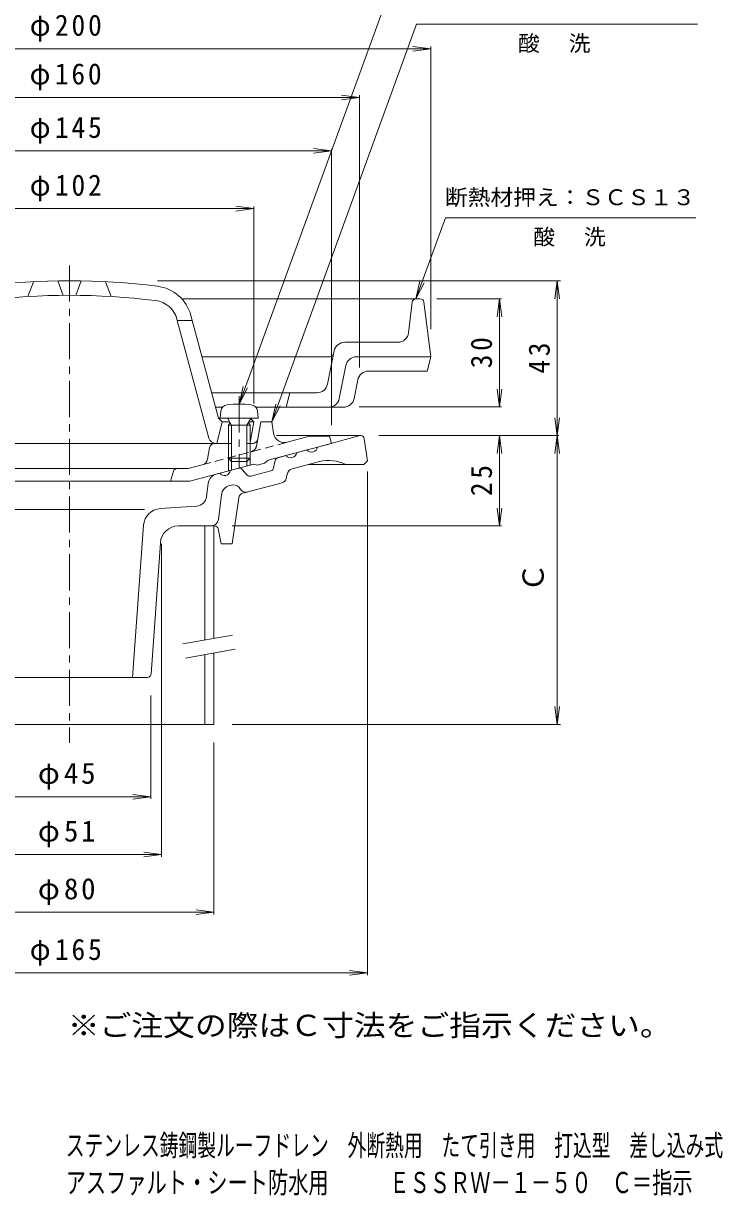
# Model space of a CAD drawing. Units: millimetres, scale not verified, with parts at other scales. Extents: x -191 to 155, y -230 to 267.
# Drawn here: x -38.1 to 155.4, y -230.4 to 94.2 of the extents above; entities that cross this region are included whole.
import ezdxf
from ezdxf.enums import TextEntityAlignment as Align

# ---------------------------------------------------------------- set-up
doc = ezdxf.new("R2010")
doc.units = ezdxf.units.MM
doc.header["$LTSCALE"] = 2
doc.linetypes.add('CHAIN1', pattern=[8, 5, -1, 1, -1])
doc.linetypes.add('DASHED1', pattern=[1.8, 1.2, -0.6])
for name, color, linetype, lineweight in [('0-0_通り芯', 3, 'Continuous', 9), ('0-1_躯体', 2, 'Continuous', 9), ('0-2_仕上', 6, 'Continuous', 9), ('0-3_建具', 4, 'Continuous', 9), ('0-4_その他', 7, 'Continuous', 9), ('0-5_寸法', 7, 'Continuous', 9), ('0-A', 4, 'Continuous', 9)]:
    doc.layers.add(name, color=color, linetype=linetype, lineweight=lineweight)
doc.layers.add('F-4_F-4ﾚｲﾔ', color=2, linetype='Continuous')
doc.layers.add('F-5_F-5ﾚｲﾔ', color=2, linetype='Continuous')
doc.styles.add('ＭＳ ゴシック', font='')
doc.styles.get('ＭＳ ゴシック').set_extended_font_data('MS Gothic')

msp = doc.modelspace()

# ---------------------------------------------------------------- linework, layer by layer
at = {"layer": '0-0_通り芯', "linetype": 'CHAIN1'}
msp.add_line((-25.4, 27.199), (-25.4, -105.048), dxfattribs=at)
at = {"layer": '0-0_通り芯'}
for p, q in [((55.233, -19.934), (31.872, -19.934)), ((55.1, -19.934), (43.244, -23.111)), ((57.1, -26.934), (56.223, -20.793)), ((32.25, -26.057), (34.551, -25.44)), ((40.347, -23.887), (37.449, -24.664)), ((21.397, -28.965), (19.096, -29.581)), ((31.105, -28.897), (31.529, -26.822)), ((36.27, -29.121), (43.794, -27.105)), ((56.1, -27.934), (40.699, -27.934)), ((57.1, -26.934), (56.1, -27.934)), ((15.218, -30.62), (16.198, -30.358)), ((22.404, -29.267), (23.809, -30.852)), ((24.816, -31.154), (30.384, -29.662)), ((34.829, -30.651), (34.59, -31.818)), ((12.569, -36.801), (13.017, -33.152)), ((18.859, -33.786), (19.447, -33.628)), ((21.461, -34.233), (22.252, -35.124)), ((22.554, -35.902), (33.508, -32.966)), ((16.658, -36.318), (15.816, -43.178)), ((21.458, -37.135), (19.6, -49.934)), ((-4.591, -40.434), (-45.808, -40.434)), ((-0.27, -40.132), (9.8, -39.428)), ((-4.899, -44.741), (-7.913, -86.934)), ((14.78, -44.934), (4.756, -44.934)), ((15.761, -45.738), (16.6, -49.934)), ((-2.834, -86.005), (-0.232, -49.578)), ((19.6, -49.934), (16.6, -49.934)), ((-3.831, -86.934), (-46.969, -86.934))]:
    msp.add_line(p, q, dxfattribs=at)
for centre, radius, start, end in [((55.233, -20.934), 1, 8.1295, 90), ((35.838, -24.448), 1.625, 217.6203, 352.37941), ((41.634, -22.895), 1.625, 217.6203, 352.37941), ((21.656, -29.931), 1, 41.56502, 104.99922), ((30.125, -28.697), 1, 284.9995, 348.43358), ((32.509, -27.023), 1, 104.9995, 168.43462), ((36.788, -31.052), 2, 104.9995, 168.43483), ((46.286, -37.825), 11, 64.04822, 103.08716), ((15.994, -33.518), 3, 104.99852, 172.99962), ((17.485, -29.366), 1.625, 217.61978, 352.38089), ((24.557, -30.188), 1, 221.56422, 284.9995), ((33.12, -31.517), 1.5, 285.00009, 348.43399), ((19.636, -36.684), 3, 105.00012, 172.99896), ((19.965, -35.56), 2, 41.56493, 104.9995), ((23.374, -34.129), 1.5, 221.56496, 285.00009), ((9.591, -36.435), 3, 274, 352.99962), ((22.942, -37.35), 1.5, 105.00012, 171.74004), ((0.087, -45.119), 5, 93.99994, 175.91422), ((4.756, -49.934), 5, 90, 175.91463), ((13.831, -42.934), 2, 270, 352.99896), ((14.78, -45.934), 1, 11.30954, 90), ((-3.831, -85.934), 1, 270, 355.91617)]:
    msp.add_arc(centre, radius, start, end, dxfattribs=at)
at = {"layer": '0-1_躯体'}
for p, q in [((26.705, -20.854), (27.6, -16.078)), ((27.6, -16.078), (30.6, -16.078)), ((31.093, -19.297), (30.6, -16.078)), ((19.47, -22.078), (14.857, -22.078)), ((25.231, -22.078), (23.753, -22.078)), ((29.6, -26.767), (47.1, -22.078)), ((34.835, -21.74), (41.041, -20.078)), ((41.041, -20.078), (46.6, -20.078)), ((47.1, -22.078), (46.6, -20.078)), ((12.823, -26.446), (13.38, -23.315)), ((-41.1, -29.078), (7.452, -29.078)), ((11.371, -28.028), (7.452, -29.078)), ((7.913, -32.578), (25.6, -27.838)), ((18.6, -26.091), (18.6, -29.714)), ((19.47, -27.078), (19.47, -29.481)), ((23.73, -27.078), (23.73, -28.339)), ((24.6, -26.208), (24.6, -28.106)), ((26.6, -28.088), (25.6, -27.838)), ((26.6, -28.088), (28.6, -27.552)), ((28.6, -27.552), (29.6, -26.767)), ((3.393, -29.803), (2.6, -32.578)), ((7.913, -32.578), (-49.324, -32.578))]:
    msp.add_line(p, q, dxfattribs=at)
at = {"layer": '0-1_躯体', "linetype": 'DASHED1'}
for p, q in [((11.371, -28.028), (34.835, -21.74)), ((26.705, -20.854), (26.332, -22.843))]:
    msp.add_line(p, q, dxfattribs=at)
at = {"layer": '0-1_躯体'}
for centre, radius, start, end in [((34.058, -18.843), 3, 188.70714, 285.00027), ((14.857, -23.578), 1.5, 90, 169.91187), ((25.231, -20.578), 1.5, 270, 349.38435), ((4.354, -30.078), 1, 90, 164.05402), ((10.854, -26.096), 2, 284.9995, 349.91257)]:
    msp.add_arc(centre, radius, start, end, dxfattribs=at)
at = {"layer": '0-1_躯体', "linetype": 'DASHED1'}
msp.add_arc((24.366, -22.475), 2, 284.9995, 349.38512, dxfattribs=at)
at = {"layer": '0-2_仕上'}
for p, q in [((-28.65, 22.896), (-27.15, 18.915)), ((-22.15, 22.896), (-23.65, 18.915)), ((-35.4, 22.672), (-36.9, 18.585)), ((-15.4, 22.672), (-13.9, 18.585)), ((15.832, -15.078), (8.21, 13.367)), ((13.169, -20.595), (4.347, 12.331)), ((16.85, -16.078), (15.35, -22.078)), ((15.832, -15.078), (16.35, -15.078)), ((16.85, -16.078), (15.85, -15.078)), ((16.85, -16.078), (18.908, -16.078)), ((24.292, -16.078), (25.6, -16.078)), ((24.739, -21.242), (25.6, -16.078)), ((25.6, -16.078), (24.763, -15.24)), ((18.6, -22.078), (-44.844, -22.078))]:
    msp.add_line(p, q, dxfattribs=at)
at = {"layer": '0-2_仕上', "linetype": 'CHAIN1'}
msp.add_line((8.597, 11.922), (4.347, 11.922), dxfattribs=at)
at = {"layer": '0-2_仕上', "color": 4, "linetype": 'CHAIN1'}
msp.add_line((21.6, -9.033), (21.6, -28.759), dxfattribs=at)
at = {"layer": '0-2_仕上', "color": 4}
for p, q in [((16.35, -15.078), (16.517, -13.174)), ((26.85, -15.078), (16.35, -15.078)), ((19.47, -17.078), (18.418, -15.205)), ((23.73, -17.078), (24.782, -15.205)), ((26.85, -15.078), (26.684, -13.174)), ((18.6, -17.078), (19.041, -16.314)), ((18.6, -17.078), (24.6, -17.078)), ((23.73, -17.078), (23.73, -27.078)), ((24.6, -17.078), (24.159, -16.314)), ((24.6, -17.078), (24.6, -26.208)), ((19.47, -27.078), (23.73, -27.078)), ((23.73, -27.078), (24.6, -26.208))]:
    msp.add_line(p, q, dxfattribs=at)
for points in [[(18.6, -17.078), (18.6, -26.208), (24.6, -26.208)], [(19.47, -17.078), (19.47, -27.078), (18.6, -26.208)]]:
    msp.add_lwpolyline(points, dxfattribs=at)
at = {"layer": '0-2_仕上'}
for centre, radius, start, end in [((-25.4, -177.078), 200, 83.01469, 96.98531), ((-2.415, 10.52), 11, 15.00027, 83.01468), ((-25.4, -177.078), 196, 83.01469, 96.98531), ((-2.415, 10.52), 7, 15.00024, 83.01468), ((15.101, -20.078), 2, 195.00026, 270), ((23.753, -21.078), 1, 327.89281, 350.53833)]:
    msp.add_arc(centre, radius, start, end, dxfattribs=at)
at = {"layer": '0-2_仕上', "color": 4}
for centre, radius, start, end in [((18.509, -13.349), 2, 96.33817, 175.00002), ((21.6, -41.178), 30, 83.6618, 96.3382), ((24.691, -13.349), 2, 4.99998, 83.66183), ((18.2, -15.328), 0.25, 29.32918, 90), ((25, -15.328), 0.25, 90, 150.67082)]:
    msp.add_arc(centre, radius, start, end, dxfattribs=at)
at = {"layer": '0-3_建具'}
for p, q in [((12.1, -44.934), (12.1, -76.511)), ((12.1, -44.934), (14.6, -44.934)), ((14.6, -44.934), (14.6, -76.07)), ((12.1, -80.573), (12.1, -99.934)), ((14.6, -80.132), (14.6, -99.934)), ((14.6, -99.934), (-65.4, -99.934))]:
    msp.add_line(p, q, dxfattribs=at)
at = {"layer": '0-3_建具', "color": 7}
for p, q in [((5.987, -77.589), (19.774, -75.158)), ((6.681, -81.528), (20.468, -79.097))]:
    msp.add_line(p, q, dxfattribs=at)
at = {"layer": '0-4_その他'}
for p, q in [((74.6, 87.207), (69.643, 87.86)), ((74.6, 87.807), (74.6, 9.529)), ((-125.4, 87.207), (74.6, 87.207)), ((74.6, 87.207), (69.643, 86.555)), ((-105.762, 73.733), (54.894, 73.733)), ((54.894, 73.733), (49.937, 74.385)), ((54.894, 73.733), (49.937, 73.08)), ((54.894, 74.333), (54.894, -1.035)), ((-97.9, 58.922), (47.1, 58.922)), ((47.1, 58.922), (42.143, 59.575)), ((47.1, 58.922), (42.143, 58.27)), ((47.1, -17.078), (47.1, 59.522)), ((-76.4, 42.922), (25.6, 42.922)), ((25.6, 42.922), (20.643, 43.575)), ((25.6, 42.922), (20.643, 42.27)), ((25.6, -11.078), (25.6, 43.522)), ((-1.077, 22.922), (110.561, 22.922)), ((109.64, 22.922), (108.988, 17.965)), ((109.64, 22.922), (110.293, 17.965)), ((109.64, -19.934), (109.64, 22.922)), ((94.24, 17.922), (76.309, 17.922)), ((93.64, 17.922), (92.988, 12.965)), ((93.64, 17.922), (94.293, 12.965)), ((93.64, -11.984), (93.64, 17.922)), ((93.64, -11.984), (92.988, -7.026)), ((93.64, -11.984), (94.293, -7.026)), ((94.24, -11.984), (54.808, -11.984)), ((109.64, -19.934), (108.988, -14.977)), ((109.64, -19.934), (110.293, -14.977)), ((60.233, -19.934), (110.045, -19.934)), ((93.64, -19.934), (92.988, -24.891)), ((93.64, -19.934), (94.293, -24.891)), ((93.64, -44.934), (93.64, -19.934)), ((109.64, -19.934), (108.988, -24.891)), ((109.64, -19.934), (110.293, -24.891)), ((109.64, -99.934), (109.64, -19.934)), ((57.1, -169.331), (57.1, -29.851)), ((93.64, -44.934), (92.988, -39.977)), ((93.64, -44.934), (94.293, -39.977)), ((19.6, -44.934), (94.192, -44.934)), ((0.1, -49.934), (0.1, -136.534)), ((-2.9, -91.934), (-2.9, -120.534)), ((109.64, -99.934), (108.988, -94.977)), ((109.64, -99.934), (110.293, -94.977)), ((19.6, -99.934), (110.561, -99.934)), ((14.6, -104.934), (14.6, -152.534)), ((-47.9, -119.934), (-2.9, -119.934)), ((-2.9, -119.934), (-7.857, -119.281)), ((-2.9, -119.934), (-7.857, -120.587)), ((-50.9, -135.934), (0.1, -135.934)), ((0.1, -135.934), (-4.857, -135.281)), ((0.1, -135.934), (-4.857, -136.587)), ((-65.4, -151.934), (14.6, -151.934)), ((14.6, -151.934), (9.643, -151.281)), ((14.6, -151.934), (9.643, -152.587)), ((-107.9, -168.731), (57.1, -168.731)), ((57.1, -168.731), (52.143, -168.078)), ((57.1, -168.731), (52.143, -169.383))]:
    msp.add_line(p, q, dxfattribs=at)
at = {"layer": '0-5_寸法'}
for p, q in [((21.6, -11.178), (68.622, 118.016)), ((30.6, -16.078), (70.671, 94.018)), ((70.671, 94.018), (148.446, 94.018)), ((70.486, 17.922), (78.673, 40.416)), ((78.673, 40.416), (147.989, 40.416)), ((70.486, 17.922), (71.568, 22.804)), ((70.486, 17.922), (72.795, 22.358)), ((21.6, -11.178), (22.682, -6.296)), ((21.6, -11.178), (23.909, -6.743)), ((30.6, -16.078), (31.682, -11.196)), ((30.6, -16.078), (32.909, -11.643))]:
    msp.add_line(p, q, dxfattribs=at)
at = {"layer": '0-A'}
for p, q in [((6.025, 17.922), (71.717, 17.922)), ((69.493, 17.043), (68.465, 8.562)), ((72.709, 17.046), (74.6, 1.923)), ((46.018, -5.666), (47.853, 3.511)), ((50.795, 5.923), (65.487, 5.923)), ((46.716, 1.923), (11.277, 1.923)), ((54.074, 1.923), (74.6, 1.923)), ((74.6, 1.923), (73.6, -2.078)), ((49.297, -9.666), (51.132, -0.489)), ((57.353, -2.078), (73.6, -2.078)), ((54.411, -4.489), (53.376, -9.666)), ((43.076, -8.078), (13.956, -8.078)), ((35.6, -8.078), (34.6, -12.078)), ((15.028, -12.078), (16.965, -12.078)), ((50.434, -12.078), (26.235, -12.078))]:
    msp.add_line(p, q, dxfattribs=at)
for centre, radius, start, end in [((70.486, 16.922), 1, 90, 173.08766), ((71.717, 16.922), 1, 7.12396, 90), ((65.487, 8.923), 3, 270, 353.08871), ((50.795, 2.923), 3, 90, 168.6897), ((46.716, 2.923), 1, 270, 348.69063), ((54.074, -1.077), 3, 90, 168.6897), ((57.353, -5.078), 3, 90, 168.69038), ((43.076, -5.077), 3, 270, 348.6897), ((46.355, -9.078), 3, 270, 348.68961), ((50.434, -9.078), 3, 270, 348.6897)]:
    msp.add_arc(centre, radius, start, end, dxfattribs=at)

# ---------------------------------------------------------------- texts
at = {"layer": '0-4_その他', "color": 2, "style": 'ＭＳ ゴシック'}
msp.add_text('Ｃ', height=5.865, rotation=90, dxfattribs=at).set_placement((107.64, -63.27), align=Align.BOTTOM_LEFT)
at = {"layer": '0-4_その他', "color": 2, "char_height": 5.865, "attachment_point": 7, "style": 'ＭＳ ゴシック'}
for s, insert in [('\\T1.21;\\W0.95;φ200', (-36.4, 89.207)), ('\\T1.21;\\W0.95;φ160', (-36.434, 75.733)), ('\\T1.21;\\W0.95;φ145', (-36.4, 60.922)), ('\\T1.21;\\W0.95;φ102', (-36.4, 44.922)), ('\\T1.19;φ45', (-34.15, -117.934)), ('\\T1.19;φ51', (-34.15, -133.934)), ('\\T1.19;φ80', (-34.15, -149.934)), ('\\T1.21;\\W0.95;φ165', (-36.4, -166.731))]:
    msp.add_mtext(s, dxfattribs=dict(at, insert=insert))
at = {"layer": '0-4_その他', "color": 2, "char_height": 5.865, "attachment_point": 7, "rotation": 90, "style": 'ＭＳ ゴシック'}
for s, insert in [('\\T1.27;\\W0.95;30', (91.64, -1.281)), ('\\T1.27;\\W0.95;43', (107.64, -2.756)), ('\\T1.27;\\W0.95;25', (91.64, -36.684))]:
    msp.add_mtext(s, dxfattribs=dict(at, insert=insert))
at = {"layer": '0-5_寸法', "style": 'ＭＳ ゴシック', "width": 1.05}
msp.add_text('断熱材押え：ＳＣＳ１３', height=4.399, dxfattribs=at).set_placement((78.539, 42.558), align=Align.BOTTOM_LEFT)
at = {"layer": '0-5_寸法', "char_height": 4.399, "attachment_point": 7, "style": 'ＭＳ ゴシック'}
for insert in [(98.797, 86.024), (103.021, 32.423)]:
    msp.add_mtext('\\T1.17;酸\u3000洗', dxfattribs=dict(at, insert=insert))
at = {"layer": 'F-4_F-4ﾚｲﾔ', "style": 'ＭＳ ゴシック'}
for s, width, p in [('ステンレス鋳鋼製ルーフドレン\u3000外断熱用\u3000たて引き用\u3000打込型\u3000差し込み式', 0.65, (-26.421, -221.17)), ('アスファルト・シート防水用\u3000\u3000\u3000ＥＳＳＲＷ－１－５０\u3000Ｃ＝指示', 0.7, (-26.46, -231.457))]:
    msp.add_text(s, height=5.865, dxfattribs=dict(at, width=width)).set_placement(p, align=Align.BOTTOM_LEFT)
at = {"layer": 'F-5_F-5ﾚｲﾔ', "style": 'ＭＳ ゴシック', "width": 1.1}
msp.add_text('※ご注文の際はＣ寸法をご指示ください。', height=5.865, dxfattribs=at).set_placement((-25.874, -187.933), align=Align.BOTTOM_LEFT)

doc.saveas('drawing.dxf')
